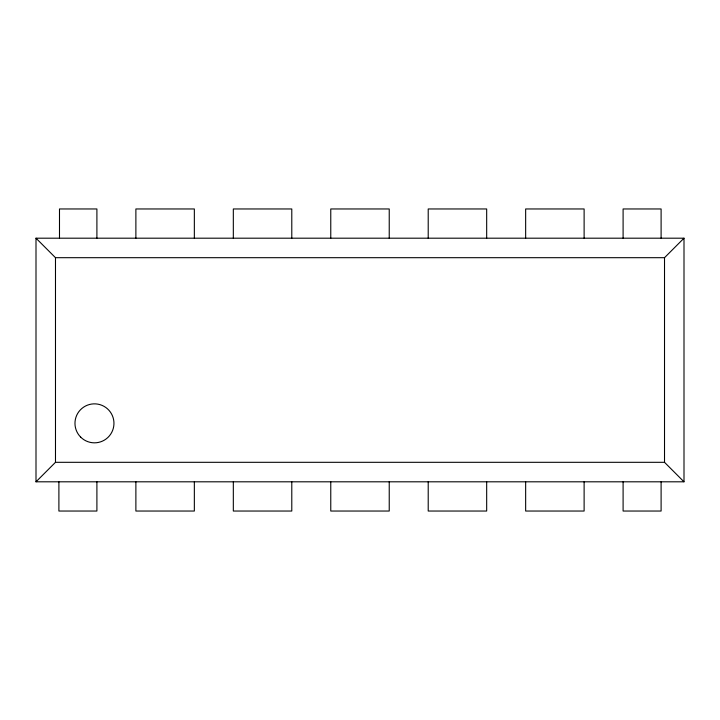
<?xml version="1.0" encoding="UTF-8"?>
<svg xmlns="http://www.w3.org/2000/svg" width="720" height="720" viewBox="0 0 720 720"><rect width="100%" height="100%" fill="white"/><g stroke="black" fill="none" stroke-linecap="round" stroke-linejoin="round"><path stroke-width="1.08" d="M36 481.806L55.485 462.312L664.515 462.312L684 481.806L684 238.194L36 238.194L36 481.806L684 481.806M36 238.194L55.485 257.688L664.515 257.688L684 238.194M664.515 257.688L664.515 462.312M661.104 238.194L661.104 208.962L623.097 208.962L623.097 238.194M661.104 481.806L661.104 511.038L623.097 511.038L623.097 481.806M584.118 238.194L584.118 208.962L525.654 208.962L525.654 238.194M584.118 481.806L584.118 511.038L525.654 511.038L525.654 481.806M486.675 238.194L486.675 208.962L428.211 208.962L428.211 238.194M486.675 481.806L486.675 511.038L428.211 511.038L428.211 481.806M389.232 238.194L389.232 208.962L330.768 208.962L330.768 238.194M389.232 481.806L389.232 511.038L330.768 511.038L330.768 481.806M291.789 238.194L291.789 208.962L233.325 208.962L233.325 238.194M291.789 481.806L291.789 511.038L233.325 511.038L233.325 481.806M194.346 238.194L194.346 208.962L135.882 208.962L135.882 238.194M194.346 481.806L194.346 511.038L135.882 511.038L135.882 481.806M96.903 238.194L96.903 208.962L59.49 208.962L59.49 238.194M96.903 481.806L96.903 511.038L58.896 511.038L58.896 481.806M55.485 257.688L55.485 462.312M80.685 437.121A19.485 19.485 0 0 0 113.292 428.382A19.485 19.485 0 0 0 89.424 404.514A19.485 19.485 0 0 0 80.685 437.121"/></g></svg>
